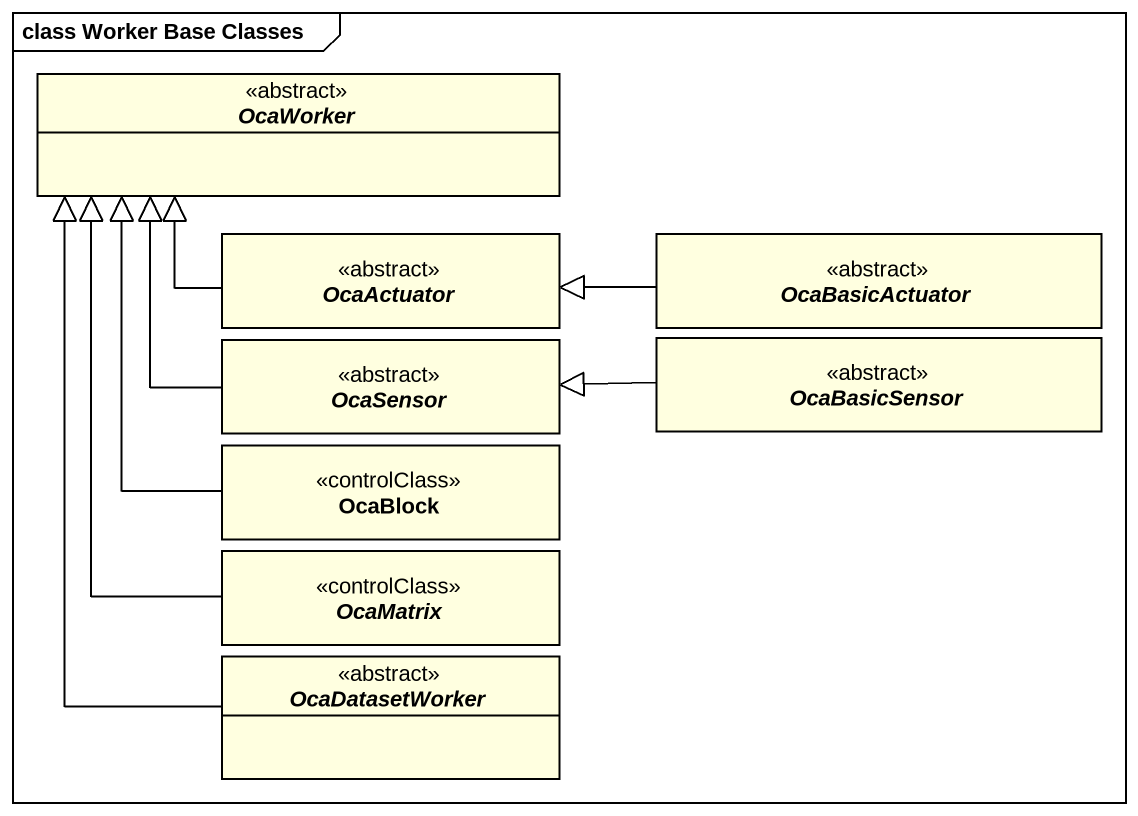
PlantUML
@startuml
mainframe class Worker Base Classes
hide circle
hide empty members
abstract class OcaWorker <<abstract>> #FFFFE0
abstract class OcaActuator <<abstract>> #FFFFE0
abstract class OcaBasicActuator <<abstract>> #FFFFE0
abstract class OcaSensor <<abstract>> #FFFFE0
abstract class OcaBasicSensor <<abstract>> #FFFFE0
class OcaBlock <<controlClass>> #FFFFE0
abstract class OcaMatrix <<controlClass>> #FFFFE0
abstract class OcaDatasetWorker <<abstract>> #FFFFE0
OcaActuator -up-|> OcaWorker
OcaBasicActuator -left-|> OcaActuator
OcaSensor -up-|> OcaWorker
OcaBasicSensor -left-|> OcaSensor
OcaBlock -up-|> OcaWorker
OcaMatrix -up-|> OcaWorker
OcaDatasetWorker -up-|> OcaWorker
@enduml
